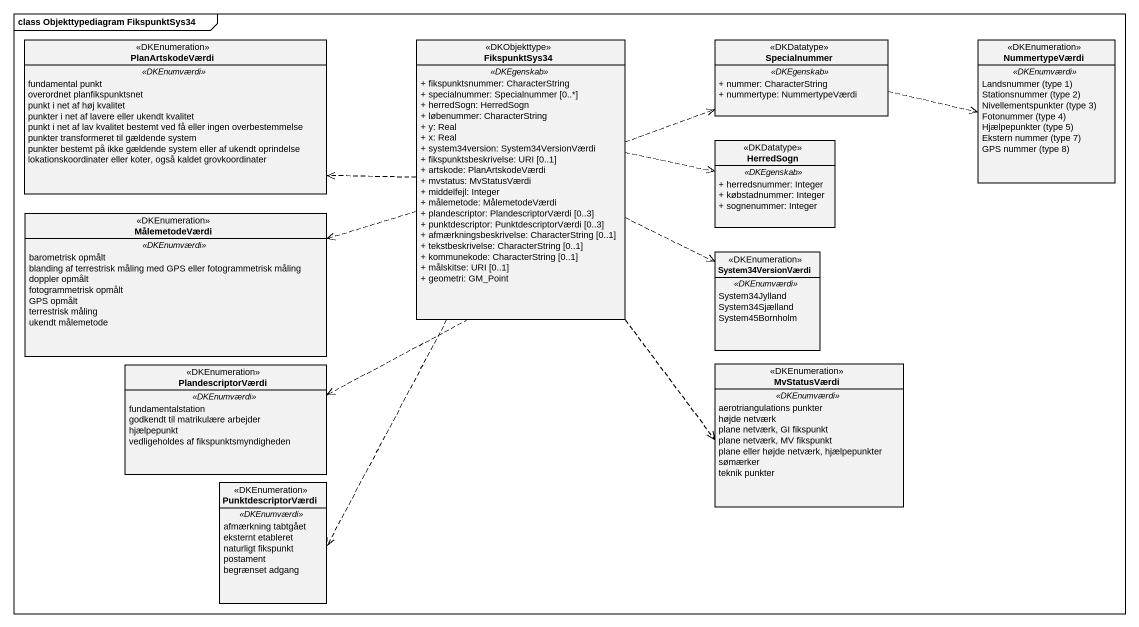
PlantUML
@startuml
mainframe class Objekttypediagram FikspunktSys34
hide circle
hide empty members
skinparam classAttributeIconSize 0
enum PlanArtskodeVærdi <<DKEnumeration>> {
  .. <<DKEnumværdi>> ..
  fundamental punkt
  overordnet planfikspunktsnet
  punkt i net af høj kvalitet
  punkter i net af lavere eller ukendt kvalitet
  punkt i net af lav kvalitet bestemt ved få eller ingen overbestemmelse
  punkter transformeret til gældende system
  punkter bestemt på ikke gældende system eller af ukendt oprindelse
  lokationskoordinater eller koter, også kaldet grovkoordinater
}
class FikspunktSys34 <<DKObjekttype>> {
  .. <<DKEgenskab>> ..
  + fikspunktsnummer: CharacterString
  + specialnummer: Specialnummer [0..*]
  + herredSogn: HerredSogn
  + løbenummer: CharacterString
  + y: Real
  + x: Real
  + system34version: System34VersionVærdi
  + fikspunktsbeskrivelse: URI [0..1]
  + artskode: PlanArtskodeVærdi
  + mvstatus: MvStatusVærdi
  + middelfejl: Integer
  + målemetode: MålemetodeVærdi
  + plandescriptor: PlandescriptorVærdi [0..3]
  + punktdescriptor: PunktdescriptorVærdi [0..3]
  + afmærkningsbeskrivelse: CharacterString [0..1]
  + tekstbeskrivelse: CharacterString [0..1]
  + kommunekode: CharacterString [0..1]
  + målskitse: URI [0..1]
  + geometri: GM_Point
}
class Specialnummer <<DKDatatype>> {
  .. <<DKEgenskab>> ..
  + nummer: CharacterString
  + nummertype: NummertypeVærdi
}
enum NummertypeVærdi <<DKEnumeration>> {
  .. <<DKEnumværdi>> ..
  {field} Landsnummer (type 1)
  {field} Stationsnummer (type 2)
  {field} Nivellementspunkter (type 3)
  {field} Fotonummer (type 4)
  {field} Hjælpepunkter (type 5)
  {field} Ekstern nummer (type 7)
  {field} GPS nummer (type 8)
}
class HerredSogn <<DKDatatype>> {
  .. <<DKEgenskab>> ..
  + herredsnummer: Integer
  + købstadnummer: Integer
  + sognenummer: Integer
}
enum MålemetodeVærdi <<DKEnumeration>> {
  .. <<DKEnumværdi>> ..
  barometrisk opmålt
  blanding af terrestrisk måling med GPS eller fotogrammetrisk måling
  doppler opmålt
  fotogrammetrisk opmålt
  GPS opmålt
  terrestrisk måling
  ukendt målemetode
}
enum System34VersionVærdi <<DKEnumeration>> {
  .. <<DKEnumværdi>> ..
  System34Jylland
  System34Sjælland
  System45Bornholm
}
enum PlandescriptorVærdi <<DKEnumeration>> {
  .. <<DKEnumværdi>> ..
  fundamentalstation
  godkendt til matrikulære arbejder
  hjælpepunkt
  vedligeholdes af fikspunktsmyndigheden
}
enum MvStatusVærdi <<DKEnumeration>> {
  .. <<DKEnumværdi>> ..
  aerotriangulations punkter
  højde netværk
  plane netværk, GI fikspunkt
  plane netværk, MV fikspunkt
  plane eller højde netværk, hjælpepunkter
  sømærker
  teknik punkter
}
enum PunktdescriptorVærdi <<DKEnumeration>> {
  .. <<DKEnumværdi>> ..
  afmærkning tabtgået
  eksternt etableret
  naturligt fikspunkt
  postament
  begrænset adgang
}
FikspunktSys34 .left.> PlanArtskodeVærdi
FikspunktSys34 .right.> Specialnummer
FikspunktSys34 .right.> HerredSogn
FikspunktSys34 .left.> MålemetodeVærdi
FikspunktSys34 .right.> System34VersionVærdi
FikspunktSys34 ..> PlandescriptorVærdi
FikspunktSys34 ..> MvStatusVærdi
FikspunktSys34 ..> PunktdescriptorVærdi
Specialnummer .right.> NummertypeVærdi
@enduml
